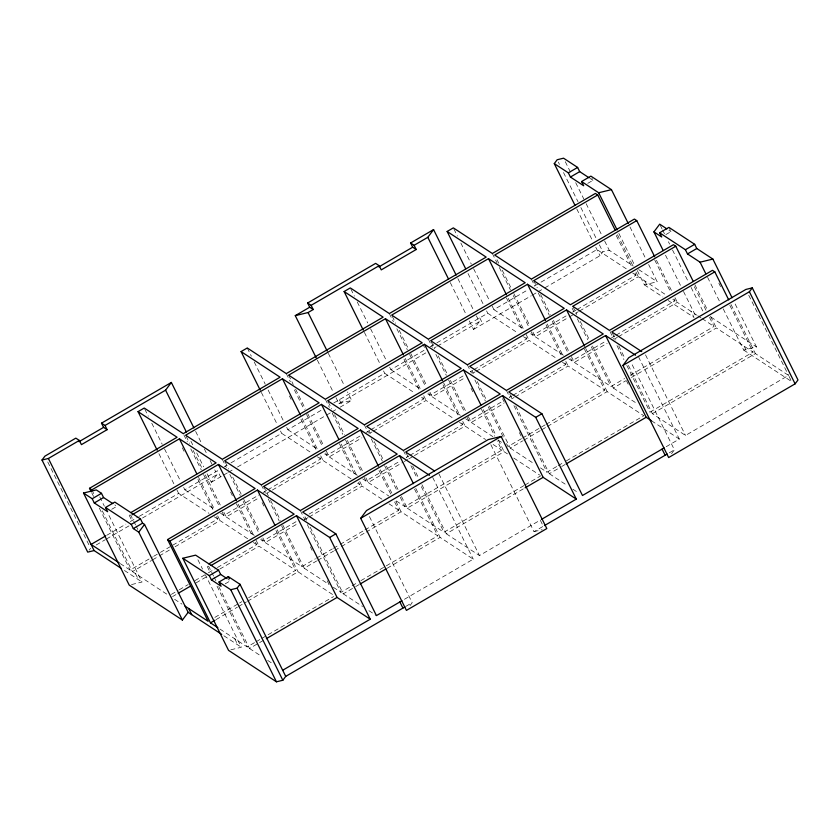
<?xml version="1.0" encoding="UTF-8"?>
<svg xmlns="http://www.w3.org/2000/svg" width="840" height="840" viewBox="0 0 840 840"><rect width="100%" height="100%" fill="white"/><g stroke="black" fill="none" stroke-linecap="round" stroke-linejoin="round"><path stroke-width="0.63" stroke-dasharray="4.2 3.15" d="M89.156 550.19L90.605 548.258M207.102 473.802L211.302 482.265L217.066 474.548L214.757 469.875M469.319 320.954L473.519 329.417L479.294 321.699L476.396 315.871M544.782 287.889L599.991 255.707L602.879 251.843L609.273 250.289L633.224 266.017M410.036 605.577L412.199 602.679L368.781 515.225M671.528 453.695L674.415 449.831L631.008 362.387M587.79 183.341L592.946 180.338L591.906 178.227M111.741 509.292L116.897 506.289L114.849 504.945M106.785 535.269L125.864 524.139M130.358 521.524L138.212 516.947M139.335 516.295L178.626 493.395L208.982 513.324M183.656 487.452L184.821 489.783L217.539 470.715L220.584 476.847M224.291 466.778L226.538 465.465M231.032 462.84L281.663 433.335L312.018 453.264M286.692 427.392L287.847 429.723L322.57 409.49M333.764 402.969L384.689 373.275L415.044 393.215M389.718 367.332L390.883 369.673L425.628 349.419M430.122 346.805L435.719 343.539M436.842 342.878L487.725 313.226L518.081 333.155M492.177 306.117L493.909 309.614L527.877 289.821M534.67 285.863L596.946 249.564L627.301 269.493M96.243 544.971L105.284 539.7M106.407 539.049L128.993 525.882M142.537 517.986L217.066 474.548M335.99 397.677L338.898 403.536L426.08 352.716M433.997 348.096L436.265 346.773M437.399 346.122L479.294 321.699M211.302 482.265L222.841 475.534M223.965 474.884L227.357 472.909M228.48 472.248L232.995 469.623M237.51 466.988L325.49 415.706M326.623 415.044L331.128 412.419M332.262 411.757L335.643 409.784M340.158 407.159L351.697 400.428L347.487 391.955M473.519 329.417L531.258 295.764M532.381 295.113L536.886 292.478M538.02 291.827L543.648 288.54M665.847 234.591L671.002 231.588L669.438 228.428M120.341 563.65L130.095 570.055L152.544 556.973M153.667 556.311L159.285 553.046M160.398 552.384L171.633 545.843M172.746 545.192L217.655 519.015L216.5 516.684M220.595 513.272L223.839 515.413L258.752 495.065M263.256 492.44L266.637 490.466M267.76 489.815L320.691 458.966L318.948 455.459M324.702 453.936L326.875 455.354L360.654 435.666M366.282 432.38L369.663 430.416M370.786 429.755L423.717 398.906L421.974 395.399M427.739 393.876L429.901 395.304L463.691 375.606M470.442 371.669L472.7 370.356M473.823 369.705L526.754 338.856L525.588 336.514M530.764 333.816L532.938 335.244L566.905 315.441M572.565 312.144L575.957 310.17M577.091 309.508L635.964 275.184L634.809 272.853M102.291 510.867L132.436 571.599L151.526 560.469M152.639 559.818L158.256 556.542M159.38 555.891L170.604 549.35M175.098 546.735L219.996 520.558L248.052 538.976M223.871 512.274L226.191 516.947L258.846 497.91M266.721 493.322L271.226 490.697M272.36 490.035L323.032 460.499L351.078 478.926M326.319 451.059L329.217 456.897L361.872 437.861M369.757 433.262L372.005 431.949M373.139 431.298L426.058 400.449L454.115 418.866M429.933 392.165L432.254 396.837L464.909 377.8M472.784 373.212L475.041 371.899M476.165 371.238L529.095 340.389L557.141 358.806M532.959 332.115L535.28 336.788L568.113 317.646M569.247 316.985L578.308 311.703M579.442 311.042L638.316 276.728L666.383 295.155M171.36 594.374L178.101 590.447M179.225 589.796L188.202 584.556M194.933 580.629L207.281 573.437M208.404 572.786L216.269 568.197M217.392 567.546L256.683 544.646L255.518 542.304M260.704 539.616L262.868 541.034L296.646 521.346M309.036 514.122L359.709 484.586L358.554 482.255M362.659 478.853L365.904 480.984L399.683 461.286M406.434 457.349L408.692 456.036M409.815 455.385L462.745 424.536L461.58 422.195M465.696 418.803L468.93 420.924L502.709 401.237M509.471 397.299L511.718 395.987M512.851 395.325L565.772 364.476L564.039 360.98M568.722 358.743L571.966 360.875L605.934 341.072M611.594 337.774L614.985 335.79M616.119 335.129L674.993 300.815L673.837 298.483M172.589 596.568L175.948 594.605M196.161 582.824L207.386 576.282M219.734 569.09L259.024 546.178L295.701 570.276L248.556 597.755M262.889 537.904L265.209 542.577L297.864 523.541M304.626 519.603L308.007 517.629M309.131 516.978L362.05 486.129L382.557 499.59M365.925 477.844L368.245 482.517L403.147 462.179M404.281 461.517L407.652 459.543M408.786 458.892L413.291 456.267M414.414 455.606L465.087 426.069L485.583 439.53M468.374 416.63L471.272 422.468L503.927 403.431M511.812 398.832L514.069 397.519M515.193 396.869L568.113 366.019L604.8 390.106L546.242 424.231M571.41 356.57L574.308 362.407L607.142 343.276M613.935 339.308L617.327 337.334M618.461 336.672L677.334 302.358L696.675 315.053M225.225 583.811L230.381 580.808L228.218 579.39M214.883 617.379L238.455 603.645M239.578 602.984L241.826 601.682M265.209 542.577L301.896 566.664L315.409 558.789M316.533 558.127L332.294 548.94M333.428 548.289L339.056 545.002M340.179 544.351L363.825 530.565M364.949 529.904L398.738 510.216L394.096 500.871M396.291 500.945L404.922 506.604L501.764 450.156L497.133 440.822M521.472 438.68L507.959 446.555L506.216 443.048M522.596 438.018L545.118 424.893M574.308 362.407L610.985 386.495L624.572 378.578M630.231 375.281L714.021 326.445L709.38 317.1M216.101 619.574L237.426 607.142M238.549 606.49L246.414 601.913M247.527 601.251L298.053 571.809L333.648 595.192M282.786 524.99L304.238 568.207L316.627 560.984M317.751 560.322L333.512 551.135M334.645 550.484L340.274 547.197M341.397 546.546L365.043 532.76M366.167 532.098L401.079 511.76L437.766 535.846L358.932 581.784M401.468 496.471L407.264 508.148L504.116 451.7L508.431 454.534M489.426 406.046L510.3 448.088L522.69 440.874M523.813 440.213L540.708 430.374M541.832 429.713L546.336 427.088M547.46 426.437L607.142 391.639L643.828 415.737L564.995 461.675M592.462 345.996L613.326 388.038L625.79 380.782M631.449 377.475L716.363 327.978L753.039 352.065L650.013 412.125L647.85 410.707M219.996 629.087L247.17 646.937L255.024 642.359M256.147 641.697L260.642 639.082M261.765 638.432L333.606 596.558M333.365 587.328L340.914 592.295L357.808 582.446M407.264 508.148L443.951 532.235L523.898 485.636M525.031 484.974L540.792 475.786M540.509 467.933L546.976 472.185L557.12 466.274M558.243 465.612L563.871 462.336M218.789 586.582L249.512 648.48L258.489 643.24M259.613 642.59L265.23 639.313M310.212 527.258L343.266 593.827L354.522 587.265M355.645 586.614L359.026 584.64M387.177 568.228L440.108 537.38L473.267 559.157L402.959 600.149M421.943 484.722L446.292 533.778L523.992 488.481M515.697 405.983L549.328 473.718L560.585 467.156M561.708 466.505L565.089 464.531M652.355 413.669L755.391 353.608L788.55 375.385L685.524 435.445L652.355 413.669L628.005 364.613M446.292 533.778L479.462 555.555L540.256 520.118L543.301 526.26L534.019 531.668L490.613 444.213M666.215 446.702L679.329 439.047L638.757 357.305M406.004 606.28L412.199 602.679M669.26 452.844L674.415 449.831M637.298 270.575L644.375 284.855L657.174 281.746L648.501 264.264M338.898 403.536L351.697 400.428M723.261 308.899L743.694 350.07L756.494 346.973L734.391 302.442M131.544 584.567L142.023 582.025L107.835 513.156M534.019 531.668L542.168 529.694M230.864 649.782L241.343 647.251L205.422 574.896M589.89 178.322L592.946 180.338M668.945 230.234L671.002 231.588M638.673 269.598L657.174 281.746M710.913 317.037L756.494 346.973M632.72 273.053L635.964 275.184M672.84 299.397L674.993 300.815M697.756 315.767L701.012 317.898M702.093 318.612L714.021 326.445M644.375 284.855L662.918 297.024M668.283 300.552L694.04 317.457L690.995 311.325M743.694 350.07L791.606 381.528L789.065 376.415M493.909 309.614L524.265 329.553M535.28 336.788L563.336 355.205M613.326 388.038L637.067 403.62M523.499 336.714L526.754 338.856M562.538 362.355L565.772 364.476M651.514 420.788L679.329 439.047M390.883 369.673L421.229 389.603M432.254 396.837L460.299 415.254M471.272 422.468L492.849 436.632M498.246 440.181L501.48 442.302M510.3 448.088L534.03 463.68M549.328 473.718L567.514 485.667M572.859 489.174L578.214 492.692M421.554 397.488L423.717 398.906M459.501 422.405L462.745 424.536M493.132 444.497L501.764 450.156M513.817 458.073L539.711 475.083M287.847 429.723L318.203 449.663M329.217 456.897L357.273 475.314M368.245 482.517L388.742 495.978M317.436 456.824L320.691 458.966M357.556 483.168L359.709 484.586M389.025 503.843L398.738 510.216M184.821 489.783L215.166 509.712M226.191 516.947L254.237 535.374M304.238 568.207L329.049 584.493M343.266 593.827L362.523 606.48M368.939 610.691L376.425 615.605M214.4 516.884L217.655 519.015M253.439 542.514L256.683 544.646M132.436 571.599L168.042 594.972M174.615 599.288L181.965 604.118M249.512 648.48L261.282 656.208M267.697 660.419L271.981 663.232M124.425 570.476L142.023 582.025M223.871 635.775L241.343 647.251M748.766 295.239L788.55 375.385M731.042 304.563L755.391 353.608M718.841 283.164L720.583 286.671M729.855 305.351L753.039 352.065M744.167 346.238L747.212 352.38M707.606 277.368L719.786 301.885M694.911 284.77L707.091 309.298M710.567 316.302L716.363 327.978M694.312 286.734L706.482 311.262M660.272 225.33L662.014 228.847M662.602 230.024L664.923 234.707M668.42 241.742L669.585 244.083M672.494 249.942L688.779 282.755M691.1 287.438L703.322 312.05M665.522 255.234L681.177 286.766M683.487 291.438L695.52 315.672M656.471 260.316L672.115 291.848M675.024 297.685L677.334 302.358M654.707 259.938L670.94 292.645M629.979 226.958L645.603 258.437M644.847 281.022L647.892 287.154M618.839 233.405L634.988 265.934M617.442 234.685L633.098 266.217M635.996 272.055L638.316 276.728M616.255 235.484L631.911 267.015M565.288 161.69L570.497 172.19M575.704 182.679L583.811 198.996M586.131 203.658L601.755 235.137M604.643 240.965L609.273 250.289M558.317 162.078L559.472 164.409M563.525 172.567L577.994 201.716M580.881 207.543L596.505 239.022M599.403 244.85L602.879 251.843M576.765 208.908L592.326 240.272M595.791 247.244L599.991 255.707M645.519 354.858L685.524 435.445M612.36 333.081L615.836 340.084M618.734 345.933L625.107 358.774M610.008 331.538L613.494 338.552M616.97 345.555L623.921 359.572M626.819 365.411L650.013 412.125M626.43 380.699L628.173 384.195M572.754 306.285L576.807 314.465M580.283 321.468L589.565 340.158M572.145 308.248L573.888 311.756M577.364 318.759L587.8 339.78M591.276 346.794L610.985 386.495M585.69 348.432L607.142 391.639M584.504 349.23L604.8 390.106M533.726 280.665L537.201 287.669M540.687 294.672L550.536 314.528M553.434 320.366L569.09 351.897M531.384 279.121L534.86 286.125M538.335 293.139L549.35 315.326M552.248 321.163L567.903 352.695M570.801 358.533L571.966 360.875M547.25 323.978L562.905 355.509M565.803 361.347L568.113 366.019M546.063 324.776L561.719 356.307M497.018 259.707L498.761 263.204M502.236 270.218L511.507 288.897M513.828 293.57L530.061 326.277M492.356 253.491L496.997 262.836M499.317 267.509L510.332 289.695M513.23 295.533L528.875 327.065M531.195 331.737L532.938 335.244M508.221 298.347L523.877 329.879M526.197 334.551L529.095 340.389M506.457 297.98L522.69 330.677M453.915 229.037L457.391 236.04M460.866 243.054L471.303 264.075M473.624 268.737L489.856 301.445M468.017 273.514L483.661 305.046M486.57 310.884L487.725 313.226M479.756 317.867L482.8 324.009M457.874 278.565L474.086 311.209M509.901 394.306L512.799 400.144M506.405 390.432L509.88 397.435M513.933 405.615L546.976 472.185M450.293 282.629L466.442 315.147M502.53 398.706L504.273 402.213M519.341 432.579L521.083 436.076M472.038 371.018L473.193 373.349M477.257 381.528L486.528 400.207M467.376 364.802L471.429 372.981M474.915 379.985L485.342 401.006M488.25 406.844L503.318 437.209M483.242 409.657L495.999 435.351M498.309 440.024L504.116 451.7M471.041 388.269L472.784 391.766M481.478 409.29L494.812 436.149M431.277 341.88L434.753 348.894M438.228 355.897L447.51 374.588M450.408 380.425L466.053 411.957M428.348 339.181L432.411 347.351M435.887 354.354L446.324 375.375M448.644 380.048L464.877 412.755M467.187 417.428L468.93 420.924M443.636 382.862L459.869 415.558M462.767 421.397L465.087 426.069M422.741 343.949L424.483 347.456M443.037 384.825L458.682 416.356M392.249 316.26L395.724 323.264M399.21 330.267L408.481 348.957M410.802 353.63L427.035 386.327M389.33 313.551L393.382 321.72M396.858 328.734L407.295 349.755M409.616 354.428L425.271 385.959M428.747 392.963L429.901 395.304M405.195 358.407L420.84 389.939M423.738 395.776L426.058 400.449M404.009 359.195L419.664 390.737M350.879 289.086L354.354 296.1M357.252 301.938L367.689 322.959M370.587 328.797L386.82 361.494M438.879 473.802L479.462 555.555M364.403 332.409L380.058 363.941M383.534 370.944L384.689 373.275M432.684 477.414L473.267 559.157M406.287 453.191L409.185 459.029M412.671 466.043L419.044 478.884M403.368 450.481L406.844 457.495M410.907 465.665L417.281 478.517M421.344 486.685L443.951 532.235M415.758 488.334L440.108 537.38M414.572 489.132L437.766 535.846M369.002 431.067L370.167 433.409M374.22 441.578L383.502 460.268M386.4 466.106L397.992 489.457M364.34 424.862L368.403 433.031M371.301 438.869L382.316 461.066M384.636 465.738L396.806 490.256M400.281 497.269L404.922 506.604M328.356 353.419L344.589 386.117M380.205 469.707L391.808 493.07M395.861 501.249L401.079 511.76M379.029 470.505L391.199 495.033M339.36 399.704L342.416 405.836M317.373 360.171L333.081 391.808M328.241 401.94L331.716 408.944M334.614 414.781L344.474 434.637M347.372 440.475L363.027 472.007M325.322 399.231L329.375 407.411M332.272 413.249L342.709 434.269M345.608 440.108L361.841 472.805M364.161 477.477L365.904 480.984M341.187 444.087L356.832 475.619M359.741 481.457L362.05 486.129M339.423 443.709L355.656 476.417M288.635 375.144L293.276 384.489M295.596 389.161L305.445 409.017M307.766 413.679L323.998 446.387M286.293 373.601L290.346 381.78M294.409 389.959L304.269 409.805M306.579 414.477L322.812 447.185M325.71 453.022L326.875 455.354M302.159 418.457L317.814 449.988M320.712 455.826L323.032 460.499M289.38 395.903L291.123 399.399M300.972 419.255L316.627 450.786M247.265 347.981L251.328 356.149M254.226 361.988L265.24 384.185M268.139 390.022L283.794 421.554M261.366 392.459L277.022 423.99M280.497 431.004L281.663 433.335M305.004 516.747L306.737 520.254M300.332 510.542L304.973 519.887M307.293 524.559L340.914 592.295M310.38 546.851L312.123 550.347M327.191 580.713L328.933 584.22M263.655 486.455L268.296 495.8M270.617 500.472L280.466 520.317M261.314 484.911L265.366 493.091M268.264 498.929L279.279 521.115M281.6 525.788L301.896 566.664M277.179 529.767L298.053 571.809M262.08 502.541L263.823 506.037M275.993 530.565L295.701 570.276M225.215 461.99L228.69 469.004M232.743 477.173L241.447 494.697M243.758 499.37L259.99 532.067M222.285 459.291L226.349 467.46M229.824 474.474L240.261 495.495M243.159 501.333L258.815 532.865M261.713 538.702L262.868 541.034M238.151 504.137L253.806 535.668M256.127 540.341L259.024 546.178M230.591 492.093L232.334 495.59M236.387 503.769L252.62 536.466M195.657 431.413L202.02 444.234M204.341 448.896L207.228 454.724M210.126 460.551L211.859 464.048M190.953 441.273L192.685 444.759M196.718 452.886L203.637 466.83M186.186 436.37L189.661 443.373M193.137 450.377L202.419 469.067M205.317 474.905L220.972 506.436M183.845 434.826L187.32 441.84M190.796 448.844L201.233 469.865M203.553 474.537L219.786 507.234M222.107 511.906L223.839 515.413M198.544 477.341L214.778 510.048M217.675 515.886L219.996 520.558M182.291 447.783L184.034 451.28M197.946 479.315L213.591 510.846M144.816 409.206L148.291 416.209M151.778 423.213L162.204 444.234M164.525 448.906L180.758 481.604M158.917 453.684L174.573 485.216M176.894 489.888L178.626 493.395M213.57 576.072L208.929 566.727L206.588 565.183L210.063 572.198M214.148 577.238L215.891 580.745M217.025 586.204L247.17 646.937M197.925 559.797L202.545 569.09M234.78 638.799L237.825 644.942M135.524 524.811L130.883 515.476L128.541 513.933L132.017 520.937M136.101 525.987L137.834 529.484M99.761 496.902L104.37 506.195M135.45 573.573L138.506 579.716M91.854 489.846L94.752 495.684M91.833 492.975L93.566 496.482M99.372 508.158L130.095 570.055M47.775 461.99L90.017 547.092"/><path stroke-width="1.26" d="M121.18 568.344L94.111 550.567L87.717 552.122L42 460.026L44.888 456.162L75.82 438.134L79.338 440.433L81.427 444.644L107.111 429.671L105.021 425.471L101.504 423.161L171.35 382.452L193.924 427.917M105.021 425.471L165.585 390.169L171.35 382.452M144.532 524.433L188.16 612.328L182.396 620.046L138.768 532.161L144.532 524.433L142.601 523.163L140.511 518.962L114.807 502.079L105.525 507.486L107.614 511.697L94.29 502.95L92.201 498.75L83.507 493.028L96.306 489.93L101.483 493.332L103.572 497.543L112.791 503.591M433.577 229.603L410.603 242.991L414.12 245.301L427.802 237.321L433.577 229.603L456.141 275.069M219.009 582.015L230.727 589.712L237.122 588.158L240.009 584.294L228.291 576.607L219.009 582.015L221.099 586.215L211.365 579.831L209.276 575.621L182.826 558.254L195.626 555.146L218.558 570.213L220.647 574.424L227.136 578.676M575.033 205.422L554.274 163.611L557.162 159.747L563.556 158.193L577.615 167.433L579.705 171.633L588.872 177.66M360.707 518.301L366.481 510.584L488.303 439.572L501.102 436.464L546.819 528.559L406.423 610.397L360.707 518.301L501.102 436.464M182.826 558.254L228.543 650.349L276.444 681.807L282.839 680.253L285.726 676.389L404.975 606.889M663.201 250.561L653.929 231.882L659.694 224.165L666.887 228.89M622.933 365.453L628.698 357.735L745.889 289.433L752.283 287.879L798 379.974L795.113 383.838L668.65 457.548L622.933 365.453L749.396 291.743L752.283 287.879M316.207 357.83L295.27 315.641L308.07 312.543L313.226 309.53L309.708 307.219L307.629 303.019L375.637 263.372L379.155 265.682L381.245 269.892L416.199 249.512L414.12 245.301M42 460.026L48.395 458.472L79.338 440.433M307.629 303.019L311.136 305.33L379.155 265.682M79.023 441.683L103.593 427.371L107.111 429.671M295.27 315.641L309.708 307.219M378.851 266.921L412.692 247.202L416.199 249.512M157.174 450.177L138.043 411.642L144.239 408.03L183.257 433.661L280.108 377.213L241.08 351.582L247.265 347.981L286.293 373.601L383.135 317.153L344.117 291.532L350.301 287.921L389.33 313.551L486.171 257.103L447.143 231.472L453.327 227.871L492.356 253.491L595.392 193.441L597.734 194.975L615.122 230.013M554.274 163.611L568.333 172.841L577.615 167.433M568.333 172.841L570.423 177.051L579.705 171.633M570.423 177.051L583.663 185.745L581.585 181.534L590.867 176.127L611.457 189.651L628.247 223.461M91.255 491.81L89.513 488.303L177.072 437.262L138.043 411.642M130.778 512.62L216.101 462.893L179.413 438.806L91.854 489.846L89.513 488.303M282.45 378.756L185.609 435.204L222.285 459.291L319.127 402.843L282.45 378.756L300.416 414.95M385.476 318.696L288.635 375.144L325.322 399.231L422.163 342.783L385.476 318.696L403.452 354.9M488.513 258.636L391.671 315.084L428.348 339.181L525.189 282.723L488.513 258.636L506.489 294.84M597.734 194.975L494.697 255.035L531.384 279.121L634.41 219.061L636.751 220.605L654.727 256.809M92.201 498.75L101.483 493.332M94.29 502.95L103.572 497.543M132.006 514.815L218.442 464.436L255.119 488.523L167.559 539.563L208.142 621.306L185.115 606.186M321.479 404.376L224.627 460.824L261.314 484.911L358.155 428.463L321.479 404.376L338.867 439.415M424.505 344.327L327.663 400.774L364.34 424.862L461.192 368.413L424.505 344.327L442.481 380.531M527.541 284.267L430.689 340.715L467.376 364.802L564.218 308.354L527.541 284.267L545.506 320.471M636.751 220.605L533.726 280.665L570.402 304.752L673.439 244.692L675.78 246.236L693.178 281.264M105.662 535.92L91.067 544.425L119.248 562.937M105.525 507.486L131.229 524.37L140.511 518.962M131.229 524.37L133.319 528.581L142.601 523.163M653.929 231.882L661.721 236.996L659.631 232.796L668.913 227.378L694.691 244.314L696.78 248.514L712.866 259.077L732.06 297.748M167.559 539.563L169.901 541.097L257.471 490.056L294.147 514.143L208.834 563.881M360.497 430.007L263.655 486.455L300.332 510.542L397.183 454.094L360.497 430.007L378.473 466.211M463.533 369.947L366.692 426.394L403.368 450.481L500.209 394.034L463.533 369.947L480.921 404.985M566.559 309.897L469.718 366.345L506.405 390.432L603.246 333.984L566.559 309.897L584.535 346.101M675.78 246.236L572.754 306.285L609.43 330.372L712.467 270.322L714.808 271.856L728.721 299.891M659.631 232.796L685.409 249.722L694.691 244.314M685.409 249.722L687.498 253.932L696.78 248.514M211.176 565.415L296.489 515.687L329.658 537.464L370.241 619.216L282.681 670.257M429.481 475.304L399.525 455.627L302.683 512.085L335.843 533.862L376.425 615.605L401.93 600.747M541.38 519.456L576.303 499.107L535.721 417.354L502.551 395.577L405.709 452.025L434.595 470.999M635.544 355.194L605.587 335.517L508.746 391.965L541.905 413.753L582.488 495.495L664.146 447.899M714.808 271.856L611.772 331.916L641.728 351.582M178.196 593.292L190.543 586.1M209.276 575.621L218.558 570.213M211.365 579.831L220.647 574.424M329.658 537.464L335.843 533.862M535.721 417.354L541.905 413.753M169.901 541.097L210.483 622.85L214.977 620.235M266.353 638.663L337.071 597.44L370.241 619.216M360.15 583.989L386.054 568.89M525.115 487.83L543.134 477.33L576.303 499.107M566.212 463.869L646.17 417.27L651.514 420.788M544.436 525.599L667.191 454.041M581.585 181.534L598.658 192.749L611.457 189.651M687.498 253.932L700.067 262.185L712.866 259.077M133.319 528.581L138.768 532.161M210.483 622.85L217.875 627.7M188.16 612.328L221.728 634.368M182.396 620.046L129.224 585.123L83.507 493.028M749.396 291.743L795.113 383.838M700.067 262.185L705.863 273.861M598.658 192.749L617.117 229.929M662.088 449.106L665.133 455.249M605.587 335.517L646.17 417.27M447.143 231.472L465.696 268.842M427.802 237.321L448.56 279.143M502.551 395.577L543.134 477.33M410.603 242.991L412.692 247.202M344.117 291.532L363.248 330.068M399.525 455.627L413.438 483.661M311.136 305.33L313.226 309.53M308.07 312.543L327.201 351.078M399.861 601.944L402.917 608.087M241.08 351.582L260.211 390.128M296.489 515.687L337.071 597.44M257.471 490.056L274.858 525.095M218.442 464.436L236.418 500.64M165.585 390.169L186.344 431.981M179.413 438.806L196.812 473.844M240.009 584.294L285.726 676.389M237.122 588.158L282.839 680.253M228.291 576.607L229.331 578.707M230.727 589.712L276.444 681.807M101.504 423.161L103.593 427.371M188.633 608.496L191.678 614.639M48.395 458.472L94.111 550.567"/></g></svg>
